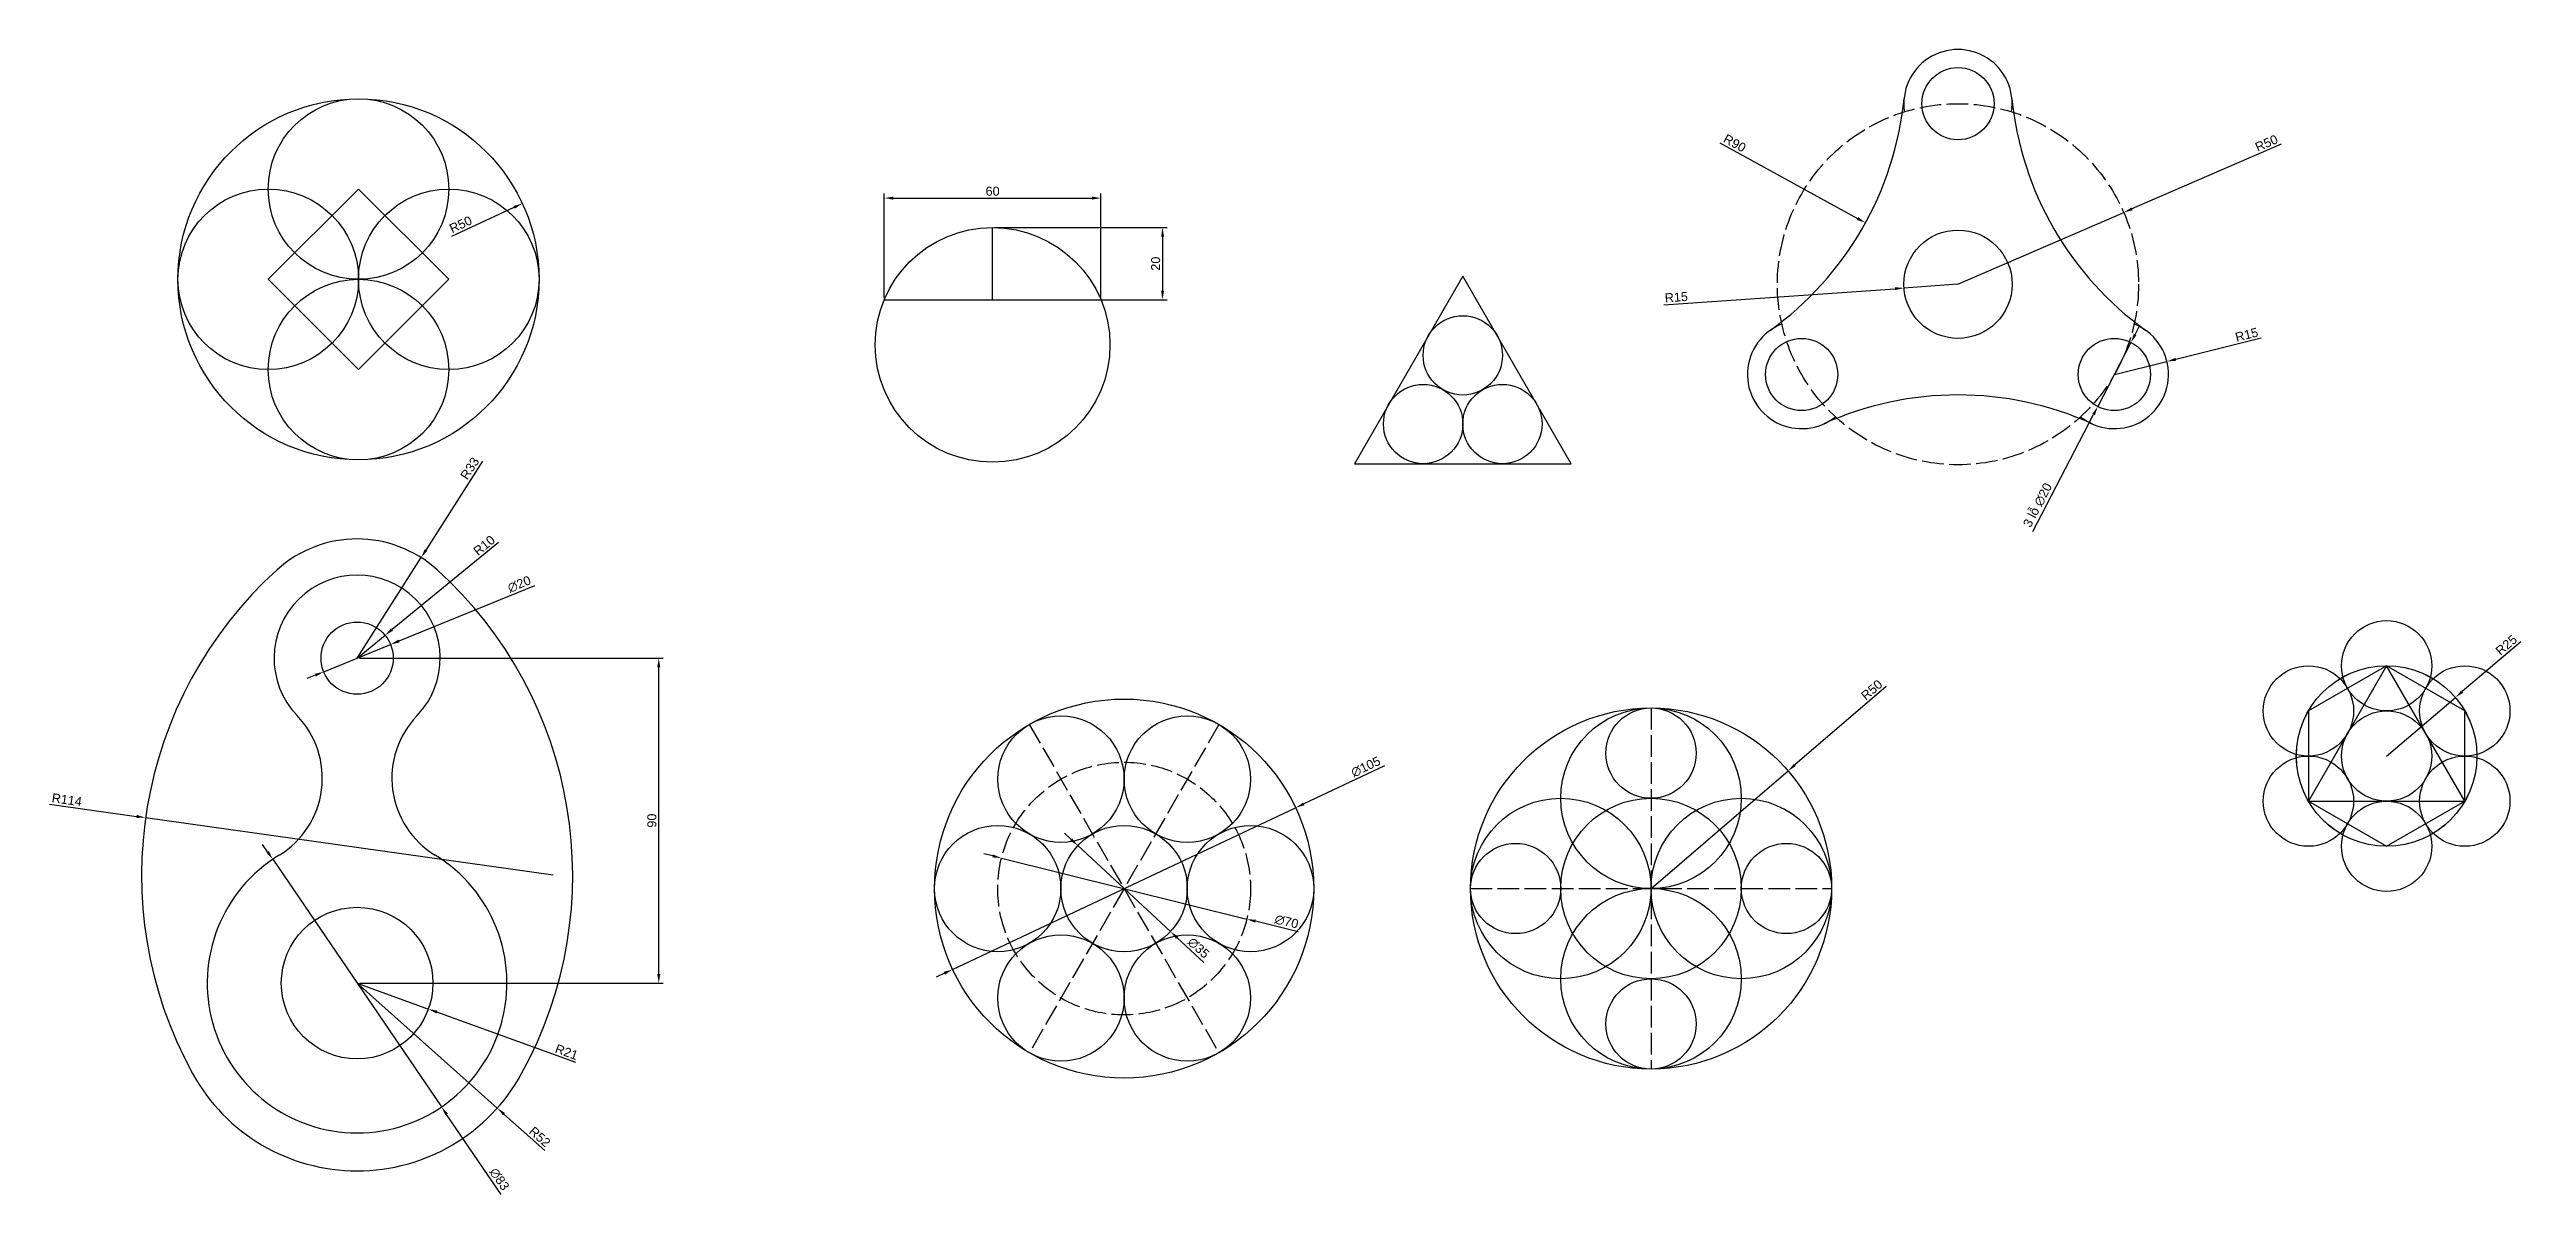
# Model space of a CAD drawing. Header units: millimetres. Extents: x 1652 to 4513, y 1171 to 2857.
# Drawn here: x 1652 to 2338, y 1171 to 1488 of the extents above; entities outside this region: 2.
import ezdxf

# ---------------------------------------------------------------- set-up
doc = ezdxf.new("R2010")
doc.units = ezdxf.units.MM
doc.linetypes.add('ACAD_ISO02W100', pattern=[15, 12, -3])
doc.styles.get("Standard").update_dxf_attribs({"font": 'arial.ttf'})
doc.dimstyles.new('ISO-25', dxfattribs={"dimtxt": 2.5, "dimasz": 2.5, "dimexe": 1.25, "dimexo": 0.625, "dimtad": 1, "dimtxsty": 'Standard', "dimcen": 2.5, "dimadec": 0, "dimazin": 0, "dimtfac": 1, "dimtmove": 0, "dimatfit": 3, "dimfxl": 0, "dimarcsym": 0})

# ---------------------------------------------------------------- blocks, each defined once
blk = doc.blocks.new('*U7')
blk.add_circle((0, 0), 25)
blk = doc.blocks.new('*U8')
at = {"color": 0, "linetype": 'ByBlock', "lineweight": -2, "transparency": 16777216}
blk.add_blockref('*U7', (1737.9, 1449.12), dxfattribs=at)
for p, rotation in [((1712.9, 1424.12), 90), ((1762.9, 1424.12), 270), ((1737.9, 1399.12), 180)]:
    blk.add_blockref('*U7', p, dxfattribs=dict(at, rotation=rotation))
blk = doc.blocks.new('*D9')
at = {"color": 0, "lineweight": -2, "transparency": 16777216}
blk.add_line((1763.73, 1436.08), (1781, 1444.07), dxfattribs=at)
at = {"color": 0, "transparency": 16777216}
blk.add_solid([(1780.83, 1444.45), (1781.18, 1443.69), (1783.27, 1445.12)], dxfattribs=at)
at = {"layer": 'Defpoints', "color": 0, "transparency": 16777216}
for p in [(1783.27, 1445.12), (1737.9, 1424.12)]:
    blk.add_point(p, dxfattribs=at)
at = {"color": 0, "transparency": 16777216, "insert": (1766.2, 1439.32), "char_height": 2.5, "attachment_point": 5, "rotation": 24.83986}
blk.add_mtext('R50', dxfattribs=at)
blk = doc.blocks.new('*D10')
at = {"color": 0, "lineweight": -2, "transparency": 16777216}
for p, q in [((1883.49, 1419.08), (1883.49, 1447.86)), ((1943.49, 1419.08), (1943.49, 1447.86)), ((1885.99, 1446.61), (1940.99, 1446.61))]:
    blk.add_line(p, q, dxfattribs=at)
at = {"color": 0, "transparency": 16777216}
for points in [[(1885.99, 1447.03), (1885.99, 1446.19), (1883.49, 1446.61)], [(1940.99, 1447.03), (1940.99, 1446.19), (1943.49, 1446.61)]]:
    blk.add_solid(points, dxfattribs=at)
at = {"layer": 'Defpoints', "color": 0, "transparency": 16777216}
for p in [(1943.49, 1446.61), (1883.49, 1418.46), (1943.49, 1418.46)]:
    blk.add_point(p, dxfattribs=at)
at = {"color": 0, "transparency": 16777216, "insert": (1913.49, 1448.51), "char_height": 2.5, "attachment_point": 5}
blk.add_mtext('60', dxfattribs=at)
blk = doc.blocks.new('*D11')
at = {"color": 0, "lineweight": -2, "transparency": 16777216}
for p, q in [((1914.11, 1438.46), (1961.79, 1438.46)), ((1960.54, 1435.96), (1960.54, 1420.96)), ((1914.11, 1418.46), (1961.79, 1418.46))]:
    blk.add_line(p, q, dxfattribs=at)
at = {"color": 0, "transparency": 16777216}
for points in [[(1960.13, 1435.96), (1960.96, 1435.96), (1960.54, 1438.46)], [(1960.13, 1420.96), (1960.96, 1420.96), (1960.54, 1418.46)]]:
    blk.add_solid(points, dxfattribs=at)
at = {"layer": 'Defpoints', "color": 0, "transparency": 16777216}
for p in [(1913.49, 1438.46), (1913.49, 1418.46), (1960.54, 1418.46)]:
    blk.add_point(p, dxfattribs=at)
at = {"color": 0, "transparency": 16777216, "insert": (1958.64, 1428.46), "char_height": 2.5, "attachment_point": 5, "rotation": 90}
blk.add_mtext('20', dxfattribs=at)
blk = doc.blocks.new('*D12')
at = {"color": 0, "lineweight": -2, "transparency": 16777216}
for p, q in [((2270.31, 1461.52), (2228.99, 1443.63)), ((2180.81, 1422.76), (2226.69, 1442.63))]:
    blk.add_line(p, q, dxfattribs=at)
at = {"color": 0, "transparency": 16777216}
blk.add_solid([(2228.82, 1444.01), (2229.15, 1443.25), (2226.69, 1442.63)], dxfattribs=at)
at = {"layer": 'Defpoints', "color": 0, "transparency": 16777216}
for p in [(2226.69, 1442.63), (2180.81, 1422.76)]:
    blk.add_point(p, dxfattribs=at)
at = {"color": 0, "transparency": 16777216, "insert": (2266.24, 1461.84), "char_height": 2.5, "attachment_point": 5, "rotation": 23.41558}
blk.add_mtext('R50', dxfattribs=at)
blk = doc.blocks.new('*D13')
at = {"color": 0, "lineweight": -2, "transparency": 16777216}
blk.add_line((2114.9, 1461.89), (2153.01, 1440.96), dxfattribs=at)
at = {"color": 0, "transparency": 16777216}
blk.add_solid([(2153.21, 1441.32), (2152.81, 1440.59), (2155.2, 1439.76)], dxfattribs=at)
at = {"layer": 'Defpoints', "color": 0, "transparency": 16777216}
for p in [(2076.32, 1483.09), (2155.2, 1439.76)]:
    blk.add_point(p, dxfattribs=at)
at = {"color": 0, "transparency": 16777216, "insert": (2118.98, 1461.82), "char_height": 2.5, "attachment_point": 5, "rotation": 331.21526}
blk.add_mtext('R90', dxfattribs=at)
blk = doc.blocks.new('*D14')
at = {"color": 0, "lineweight": -2, "transparency": 16777216}
for p, q in [((2099.33, 1417.02), (2163.35, 1421.53)), ((2180.81, 1422.76), (2165.85, 1421.71))]:
    blk.add_line(p, q, dxfattribs=at)
at = {"color": 0, "transparency": 16777216}
blk.add_solid([(2163.32, 1421.95), (2163.38, 1421.12), (2165.85, 1421.71)], dxfattribs=at)
at = {"layer": 'Defpoints', "color": 0, "transparency": 16777216}
for p in [(2165.85, 1421.71), (2180.81, 1422.76)]:
    blk.add_point(p, dxfattribs=at)
at = {"color": 0, "transparency": 16777216, "insert": (2102.81, 1419.17), "char_height": 2.5, "attachment_point": 5, "rotation": 4.0317}
blk.add_mtext('R15', dxfattribs=at)
blk = doc.blocks.new('*D15')
at = {"color": 0, "lineweight": -2, "transparency": 16777216}
for p, q in [((2264.73, 1407.8), (2241.1, 1401.96)), ((2224.11, 1397.76), (2238.67, 1401.36))]:
    blk.add_line(p, q, dxfattribs=at)
at = {"color": 0, "transparency": 16777216}
blk.add_solid([(2241, 1402.37), (2241.2, 1401.56), (2238.67, 1401.36)], dxfattribs=at)
at = {"layer": 'Defpoints', "color": 0, "transparency": 16777216}
for p in [(2238.67, 1401.36), (2224.11, 1397.76)]:
    blk.add_point(p, dxfattribs=at)
at = {"color": 0, "transparency": 16777216, "insert": (2260.76, 1408.78), "char_height": 2.5, "attachment_point": 5, "rotation": 13.87568}
blk.add_mtext('R15', dxfattribs=at)
blk = doc.blocks.new('*D16')
at = {"color": 0, "lineweight": -2, "transparency": 16777216}
for p, q in [((2228.71, 1406.64), (2219.51, 1388.89)), ((2229.86, 1408.86), (2231.01, 1411.08)), ((2201.57, 1354.28), (2218.36, 1386.67))]:
    blk.add_line(p, q, dxfattribs=at)
at = {"color": 0, "transparency": 16777216}
for points in [[(2229.49, 1409.05), (2230.23, 1408.67), (2228.71, 1406.64)], [(2217.99, 1386.86), (2218.73, 1386.48), (2219.51, 1388.89)]]:
    blk.add_solid(points, dxfattribs=at)
at = {"layer": 'Defpoints', "color": 0, "transparency": 16777216}
for p in [(2228.71, 1406.64), (2219.51, 1388.89)]:
    blk.add_point(p, dxfattribs=at)
at = {"color": 0, "transparency": 16777216, "insert": (2202.88, 1361.57), "char_height": 2.5, "attachment_point": 5, "rotation": 62.59826}
blk.add_mtext('3 lỗ ∅20', dxfattribs=at)
blk = doc.blocks.new('*D17')
at = {"color": 0, "lineweight": -2, "transparency": 16777216}
for p, q in [((1786.65, 1339.27), (1749.09, 1323.93)), ((1728.26, 1315.42), (1746.77, 1322.99)), ((1725.94, 1314.48), (1723.63, 1313.53))]:
    blk.add_line(p, q, dxfattribs=at)
at = {"color": 0, "transparency": 16777216}
for points in [[(1748.93, 1324.32), (1749.24, 1323.54), (1746.77, 1322.99)], [(1725.78, 1314.86), (1726.1, 1314.09), (1728.26, 1315.42)]]:
    blk.add_solid(points, dxfattribs=at)
at = {"layer": 'Defpoints', "color": 0, "transparency": 16777216}
for p in [(1746.77, 1322.99), (1728.26, 1315.42)]:
    blk.add_point(p, dxfattribs=at)
at = {"color": 0, "transparency": 16777216, "insert": (1782.42, 1339.67), "char_height": 2.5, "attachment_point": 5, "rotation": 22.21523}
blk.add_mtext('∅20', dxfattribs=at)
blk = doc.blocks.new('*D18')
at = {"color": 0, "lineweight": -2, "transparency": 16777216}
for p, q in [((1776.7, 1351.23), (1747.19, 1327.11)), ((1737.51, 1319.2), (1745.26, 1325.53))]:
    blk.add_line(p, q, dxfattribs=at)
at = {"color": 0, "transparency": 16777216}
blk.add_solid([(1746.93, 1327.44), (1747.46, 1326.79), (1745.26, 1325.53)], dxfattribs=at)
at = {"layer": 'Defpoints', "color": 0, "transparency": 16777216}
for p in [(1745.26, 1325.53), (1737.51, 1319.2)]:
    blk.add_point(p, dxfattribs=at)
at = {"color": 0, "transparency": 16777216, "insert": (1772.7, 1350.42), "char_height": 2.5, "attachment_point": 5, "rotation": 39.25817}
blk.add_mtext('R10', dxfattribs=at)
blk = doc.blocks.new('*D19')
at = {"color": 0, "lineweight": -2, "transparency": 16777216}
for p, q in [((1737.51, 1229.2), (1757.25, 1222.03)), ((1798.05, 1207.21), (1759.6, 1221.18))]:
    blk.add_line(p, q, dxfattribs=at)
at = {"color": 0, "transparency": 16777216}
blk.add_solid([(1759.74, 1221.57), (1759.46, 1220.79), (1757.25, 1222.03)], dxfattribs=at)
at = {"layer": 'Defpoints', "color": 0, "transparency": 16777216}
for p in [(1737.51, 1229.2), (1757.25, 1222.03)]:
    blk.add_point(p, dxfattribs=at)
at = {"color": 0, "transparency": 16777216, "insert": (1795.53, 1210.13), "char_height": 2.5, "attachment_point": 5, "rotation": 340.03499}
blk.add_mtext('R21', dxfattribs=at)
blk = doc.blocks.new('*D20')
at = {"color": 0, "lineweight": -2, "transparency": 16777216}
for p, q in [((1772.26, 1373.78), (1756.58, 1349.15)), ((1737.51, 1319.2), (1755.24, 1347.04))]:
    blk.add_line(p, q, dxfattribs=at)
at = {"color": 0, "transparency": 16777216}
blk.add_solid([(1756.23, 1349.37), (1756.93, 1348.93), (1755.24, 1347.04)], dxfattribs=at)
at = {"layer": 'Defpoints', "color": 0, "transparency": 16777216}
for p in [(1755.24, 1347.04), (1737.51, 1319.2)]:
    blk.add_point(p, dxfattribs=at)
at = {"color": 0, "transparency": 16777216, "insert": (1768.72, 1371.76), "char_height": 2.5, "attachment_point": 5, "rotation": 57.51653}
blk.add_mtext('R33', dxfattribs=at)
blk = doc.blocks.new('*D21')
at = {"color": 0, "lineweight": -2, "transparency": 16777216}
for p, q in [((1737.51, 1229.2), (1776.31, 1194.59)), ((1789.52, 1182.8), (1778.18, 1192.92))]:
    blk.add_line(p, q, dxfattribs=at)
at = {"color": 0, "transparency": 16777216}
blk.add_solid([(1778.46, 1193.23), (1777.9, 1192.61), (1776.31, 1194.59)], dxfattribs=at)
at = {"layer": 'Defpoints', "color": 0, "transparency": 16777216}
for p in [(1737.51, 1229.2), (1776.31, 1194.59)]:
    blk.add_point(p, dxfattribs=at)
at = {"color": 0, "transparency": 16777216, "insert": (1788.1, 1186.62), "char_height": 2.5, "attachment_point": 5, "rotation": 318.26038}
blk.add_mtext('R52', dxfattribs=at)
blk = doc.blocks.new('*D22')
at = {"color": 0, "lineweight": -2, "transparency": 16777216}
for p, q in [((1652.34, 1278.77), (1676.46, 1275.37)), ((1791.82, 1259.11), (1678.94, 1275.02))]:
    blk.add_line(p, q, dxfattribs=at)
at = {"color": 0, "transparency": 16777216}
blk.add_solid([(1676.52, 1275.78), (1676.41, 1274.96), (1678.94, 1275.02)], dxfattribs=at)
at = {"layer": 'Defpoints', "color": 0, "transparency": 16777216}
for p in [(1678.94, 1275.02), (1791.82, 1259.11)]:
    blk.add_point(p, dxfattribs=at)
at = {"color": 0, "transparency": 16777216, "insert": (1657.14, 1279.99), "char_height": 2.5, "attachment_point": 5, "rotation": 351.97795}
blk.add_mtext('R114', dxfattribs=at)
blk = doc.blocks.new('*D23')
at = {"color": 0, "lineweight": -2, "transparency": 16777216}
for p, q in [((1738.14, 1319.2), (1822.29, 1319.2)), ((1821.04, 1231.7), (1821.04, 1316.7)), ((1738.14, 1229.2), (1822.29, 1229.2))]:
    blk.add_line(p, q, dxfattribs=at)
at = {"color": 0, "transparency": 16777216}
for points in [[(1820.62, 1316.7), (1821.46, 1316.7), (1821.04, 1319.2)], [(1820.62, 1231.7), (1821.46, 1231.7), (1821.04, 1229.2)]]:
    blk.add_solid(points, dxfattribs=at)
at = {"layer": 'Defpoints', "color": 0, "transparency": 16777216}
for p in [(1737.51, 1319.2), (1821.04, 1319.2), (1737.51, 1229.2)]:
    blk.add_point(p, dxfattribs=at)
at = {"color": 0, "transparency": 16777216, "insert": (1819.14, 1274.2), "char_height": 2.5, "attachment_point": 5, "rotation": 90}
blk.add_mtext('90', dxfattribs=at)
blk = doc.blocks.new('*D24')
at = {"color": 0, "lineweight": -2, "transparency": 16777216}
for p, q in [((1712.74, 1265.56), (1711.33, 1267.63)), ((1714.14, 1263.5), (1760.88, 1194.91)), ((1777.41, 1170.66), (1762.29, 1192.84))]:
    blk.add_line(p, q, dxfattribs=at)
at = {"color": 0, "transparency": 16777216}
for points in [[(1713.08, 1265.8), (1712.39, 1265.33), (1714.14, 1263.5)], [(1762.64, 1193.08), (1761.95, 1192.61), (1760.88, 1194.91)]]:
    blk.add_solid(points, dxfattribs=at)
at = {"layer": 'Defpoints', "color": 0, "transparency": 16777216}
for p in [(1714.14, 1263.5), (1760.88, 1194.91)]:
    blk.add_point(p, dxfattribs=at)
at = {"color": 0, "transparency": 16777216, "insert": (1776.91, 1174.89), "char_height": 2.5, "attachment_point": 5, "rotation": 304.27349}
blk.add_mtext('∅83', dxfattribs=at)
blk = doc.blocks.new('*D26')
at = {"color": 0, "lineweight": -2, "transparency": 16777216}
for p, q in [((2021.98, 1289.35), (1999.65, 1278.83)), ((1902.41, 1233), (1997.39, 1277.76)), ((1900.15, 1231.93), (1897.89, 1230.86))]:
    blk.add_line(p, q, dxfattribs=at)
at = {"color": 0, "transparency": 16777216}
for points in [[(1999.48, 1279.2), (1999.83, 1278.45), (1997.39, 1277.76)], [(1899.97, 1232.31), (1900.33, 1231.55), (1902.41, 1233)]]:
    blk.add_solid(points, dxfattribs=at)
at = {"layer": 'Defpoints', "color": 0, "transparency": 16777216}
for p in [(1997.39, 1277.76), (1902.41, 1233)]:
    blk.add_point(p, dxfattribs=at)
at = {"color": 0, "transparency": 16777216, "insert": (2016.83, 1289.1), "char_height": 2.5, "attachment_point": 5, "rotation": 25.23414}
blk.add_mtext('∅105', dxfattribs=at)
blk = doc.blocks.new('*D27')
at = {"color": 0, "lineweight": -2, "transparency": 16777216}
for p, q in [((1935.25, 1268.98), (1933.41, 1270.69)), ((1937.08, 1267.28), (1962.73, 1243.47)), ((1971.94, 1234.92), (1964.56, 1241.77))]:
    blk.add_line(p, q, dxfattribs=at)
at = {"color": 0, "transparency": 16777216}
for points in [[(1935.53, 1269.29), (1934.96, 1268.68), (1937.08, 1267.28)], [(1964.84, 1242.08), (1964.28, 1241.47), (1962.73, 1243.47)]]:
    blk.add_solid(points, dxfattribs=at)
at = {"layer": 'Defpoints', "color": 0, "transparency": 16777216}
for p in [(1937.08, 1267.28), (1962.73, 1243.47)]:
    blk.add_point(p, dxfattribs=at)
at = {"color": 0, "transparency": 16777216, "insert": (1970.51, 1238.94), "char_height": 2.5, "attachment_point": 5, "rotation": 317.12822}
blk.add_mtext('∅35', dxfattribs=at)
blk = doc.blocks.new('*D28')
at = {"color": 0, "lineweight": -2, "transparency": 16777216}
for p, q in [((1913.51, 1264.43), (1911.09, 1265.03)), ((1915.94, 1263.82), (1983.87, 1246.93)), ((1998.07, 1243.4), (1986.29, 1246.33))]:
    blk.add_line(p, q, dxfattribs=at)
at = {"color": 0, "transparency": 16777216}
for points in [[(1913.61, 1264.83), (1913.41, 1264.02), (1915.94, 1263.82)], [(1986.4, 1246.73), (1986.19, 1245.92), (1983.87, 1246.93)]]:
    blk.add_solid(points, dxfattribs=at)
at = {"layer": 'Defpoints', "color": 0, "transparency": 16777216}
for p in [(1915.94, 1263.82), (1983.87, 1246.93)]:
    blk.add_point(p, dxfattribs=at)
at = {"color": 0, "transparency": 16777216, "insert": (1994.89, 1246.22), "char_height": 2.5, "attachment_point": 5, "rotation": 346.03647}
blk.add_mtext('∅70', dxfattribs=at)
blk = doc.blocks.new('*D29')
at = {"color": 0, "lineweight": -2, "transparency": 16777216}
for p, q in [((2160.91, 1311.31), (2135.64, 1289.61)), ((2095.81, 1255.4), (2133.74, 1287.98))]:
    blk.add_line(p, q, dxfattribs=at)
at = {"color": 0, "transparency": 16777216}
blk.add_solid([(2135.37, 1289.92), (2135.91, 1289.29), (2133.74, 1287.98)], dxfattribs=at)
at = {"layer": 'Defpoints', "color": 0, "transparency": 16777216}
for p in [(2133.74, 1287.98), (2095.81, 1255.4)]:
    blk.add_point(p, dxfattribs=at)
at = {"color": 0, "transparency": 16777216, "insert": (2156.93, 1310.4), "char_height": 2.5, "attachment_point": 5, "rotation": 40.66046}
blk.add_mtext('R50', dxfattribs=at)
blk = doc.blocks.new('*U32')
blk.add_circle((0, 0), 25)
blk = doc.blocks.new('*U33')
at = {"color": 0, "linetype": 'ByBlock', "lineweight": -2, "transparency": 16777216}
blk.add_blockref('*U32', (2095.81, 1280.4), dxfattribs=at)
for p, rotation in [((2070.81, 1255.4), 90), ((2120.81, 1255.4), 270), ((2095.81, 1230.4), 180)]:
    blk.add_blockref('*U32', p, dxfattribs=dict(at, rotation=rotation))
blk = doc.blocks.new('*D34')
at = {"color": 0, "lineweight": -2, "transparency": 16777216}
for p, q in [((2336.65, 1323.73), (2320.44, 1309.92)), ((2299.5, 1292.09), (2318.53, 1308.3))]:
    blk.add_line(p, q, dxfattribs=at)
at = {"color": 0, "transparency": 16777216}
blk.add_solid([(2320.17, 1310.24), (2320.71, 1309.61), (2318.53, 1308.3)], dxfattribs=at)
at = {"layer": 'Defpoints', "color": 0, "transparency": 16777216}
for p in [(2318.53, 1308.3), (2299.5, 1292.09)]:
    blk.add_point(p, dxfattribs=at)
at = {"color": 0, "transparency": 16777216, "insert": (2332.66, 1322.83), "char_height": 2.5, "attachment_point": 5, "rotation": 40.41899}
blk.add_mtext('R25', dxfattribs=at)
blk = doc.blocks.new('*U35')
blk.add_circle((25, 25), 25)
blk = doc.blocks.new('*U36')
at = {"color": 0, "linetype": 'ByBlock', "lineweight": -2, "transparency": 16777216}
for p, rotation in [((2308.65, 1257.94), 59.99999999999999), ((2333.65, 1282.94), 120), ((2290.35, 1326.25), 240), ((2265.35, 1301.25), 300.0000000000001), ((2324.5, 1317.09), 180)]:
    blk.add_blockref('*U35', p, dxfattribs=dict(at, rotation=rotation))
blk.add_blockref('*U35', (2274.5, 1267.09), dxfattribs=at)
blk = doc.blocks.new('*U37')
blk.add_circle((0, 0), 12.5)
blk = doc.blocks.new('*U38')
at = {"color": 0, "linetype": 'ByBlock', "lineweight": -2, "transparency": 16777216}
blk.add_blockref('*U37', (2299.5, 1317.09), dxfattribs=at)
for p, rotation in [((2277.85, 1304.59), 59.99999999999999), ((2321.15, 1304.59), 299.9999999999999), ((2277.85, 1279.59), 120), ((2321.15, 1279.59), 240), ((2299.5, 1267.09), 180)]:
    blk.add_blockref('*U37', p, dxfattribs=dict(at, rotation=rotation))

msp = doc.modelspace()

# ---------------------------------------------------------------- linework, layer by layer
for p, q in [((1913.485, 1418.458), (1913.485, 1438.458)), ((1883.485, 1418.458), (1943.485, 1418.458))]:
    msp.add_line(p, q)
at = {"linetype": 'ACAD_ISO02W100', "ltscale": 0.5}
for p, q in [((2095.815, 1305.399), (2095.815, 1205.399)), ((1923.653, 1300.844), (1976.153, 1209.911)), ((1976.153, 1300.844), (1923.653, 1209.911)), ((2045.815, 1255.399), (2145.815, 1255.399))]:
    msp.add_line(p, q, dxfattribs=at)
for points in [[(1737.899, 1449.119), (1712.899, 1424.119), (1737.899, 1399.119), (1762.899, 1424.119)], [(2013.689, 1373.054), (2073.689, 1373.054), (2043.689, 1425.016)], [(2299.499, 1317.094), (2277.848, 1304.594), (2277.848, 1279.594), (2299.499, 1267.094), (2321.15, 1279.594), (2321.15, 1304.594)], [(2299.499, 1317.094), (2277.848, 1279.594), (2321.15, 1279.594)]]:
    msp.add_lwpolyline(points, close=True)
for centre, radius in [((4500.079, 2846.913), 10), ((4502.737, 2832.774), 10), ((2180.81, 1472.765), 10), ((1737.899, 1424.119), 50), ((1913.485, 1405.958), 32.5), ((2180.81, 1422.765), 15), ((2043.689, 1403.054), 10.981), ((2137.509, 1397.765), 10), ((2224.111, 1397.765), 10), ((2032.709, 1384.035), 10.981), ((2054.67, 1384.035), 10.981), ((1737.514, 1319.204), 10), ((1949.903, 1255.378), 52.5), ((1932.403, 1285.689), 17.5), ((1967.403, 1285.689), 17.5), ((2095.815, 1255.399), 50), ((2095.815, 1292.899), 12.5), ((2299.499, 1292.094), 12.5), ((2095.815, 1255.399), 25), ((1914.903, 1255.378), 17.5), ((1949.903, 1255.378), 17.5), ((1984.903, 1255.378), 17.5), ((2058.315, 1255.399), 12.5), ((2133.315, 1255.399), 12.5), ((1737.514, 1229.204), 21), ((1932.403, 1225.067), 17.5), ((1967.403, 1225.067), 17.5), ((2095.815, 1217.899), 12.5)]:
    msp.add_circle(centre, radius)
for centre, radius in [((2180.81, 1422.765), 50), ((1949.903, 1255.378), 35)]:
    msp.add_circle(centre, radius, dxfattribs=at)
for centre, radius, start, end in [((2180.81, 1472.765), 15, 351.373073, 188.626927), ((2076.319, 1483.092), 90, 305.644749, 354.355251), ((2285.301, 1483.092), 90, 185.644749, 234.355251), ((2137.509, 1397.765), 15, 111.373073, 308.626927), ((2224.111, 1397.765), 15, 231.373073, 68.626927), ((2180.81, 1302.109), 90, 65.644749, 114.355251), ((1737.514, 1319.204), 33, 47.894093, 132.105907), ((1791.824, 1259.11), 114, 132.105907, 208.838845), ((1737.514, 1319.204), 23, 316.184994, 223.815006), ((1683.203, 1259.11), 114, 331.161155, 47.894093), ((1702.878, 1285.972), 25, 301.388542, 43.815006), ((1772.149, 1285.972), 25, 136.184994, 238.611458), ((1737.514, 1229.204), 41.5, 121.388542, 58.611458), ((1737.514, 1229.204), 52, 208.838845, 331.161155)]:
    msp.add_arc(centre, radius, start, end)

# ---------------------------------------------------------------- block references
for name in ['*U8', '*U38', '*U36', '*U33']:
    msp.add_blockref(name, (0, 0))

# ---------------------------------------------------------------- dimensions: what is measured, and where the dimension line sits
for center, mpoint, picture, middle in [((2076.319, 1483.092), (2155.198, 1439.756), '*D13', (2118.066, 1460.156)), ((2180.81, 1422.765), (2226.692, 1442.634), '*D12', (2267, 1460.09)), ((1737.899, 1424.119), (1783.273, 1445.123), '*D9', (1767.002, 1437.591)), ((2180.81, 1422.765), (2165.847, 1421.71), '*D14', (2102.947, 1417.277)), ((2224.111, 1397.765), (2238.673, 1401.362), '*D15', (2261.218, 1406.931)), ((1737.514, 1319.204), (1755.237, 1347.041), '*D20', (1770.323, 1370.737)), ((1737.514, 1319.204), (1745.257, 1325.533), '*D18', (1773.905, 1348.946)), ((2299.499, 1292.094), (2318.532, 1308.304), '*D34', (2333.894, 1321.386)), ((2095.815, 1255.399), (2133.744, 1287.978), '*D29', (2158.174, 1308.961)), ((1791.824, 1259.11), (1678.94, 1275.019), '*D22', (1656.876, 1278.129)), ((1737.514, 1229.204), (1757.252, 1222.034), '*D19', (1794.886, 1208.362)), ((1737.514, 1229.204), (1776.315, 1194.586), '*D21', (1786.836, 1185.199))]:
    dim = msp.add_radius_dim(center=center, mpoint=mpoint, dimstyle='ISO-25')
    dim.commit()
    dim.dimension.update_dxf_attribs({"geometry": picture, "text_midpoint": middle, "dimtype": 164})
dim = msp.add_linear_dim(base=(1943.485, 1446.611), p1=(1883.485, 1418.458), p2=(1943.485, 1418.458), dimstyle='ISO-25')
dim.commit()
dim.dimension.update_dxf_attribs({"geometry": '*D10', "text_midpoint": (1913.485, 1448.512)})
for base, p1, p2, picture, middle in [((1960.542, 1418.458), (1913.485, 1438.458), (1913.485, 1418.458), '*D11', (1958.641, 1428.458)), ((1821.041, 1319.204), (1737.514, 1229.204), (1737.514, 1319.204), '*D23', (1819.139, 1274.204))]:
    dim = msp.add_linear_dim(base=base, p1=p1, p2=p2, angle=90, dimstyle='ISO-25')
    dim.commit()
    dim.dimension.update_dxf_attribs({"geometry": picture, "text_midpoint": middle})
dim = msp.add_diameter_dim_2p(p1=(2228.713, 1406.643), p2=(2219.509, 1388.887), text='3 lỗ <>', dimstyle='ISO-25')
dim.commit()
dim.dimension.update_dxf_attribs({"geometry": '*D16', "text_midpoint": (2204.825, 1360.56), "dimtype": 163})
for p1, p2, picture, middle in [((1728.256, 1315.424), (1746.771, 1322.985), '*D17', (1783.161, 1337.847)), ((1902.413, 1232.996), (1997.393, 1277.759), '*D26', (2017.674, 1287.318)), ((1714.143, 1263.498), (1760.884, 1194.91), '*D24', (1775.282, 1173.783)), ((1915.937, 1263.823), (1983.869, 1246.932), '*D28', (1994.413, 1244.31))]:
    dim = msp.add_diameter_dim_2p(p1=p1, p2=p2, dimstyle='ISO-25')
    dim.commit()
    dim.dimension.update_dxf_attribs({"geometry": picture, "text_midpoint": middle, "dimtype": 163})
dim = msp.add_diameter_dim_2p(p1=(1937.078, 1267.284), p2=(1962.728, 1243.471), dimstyle='ISO-25')
dim.commit()
dim.dimension.update_dxf_attribs({"geometry": '*D27', "text_midpoint": (1970.508, 1238.939)})

doc.saveas('drawing.dxf')
